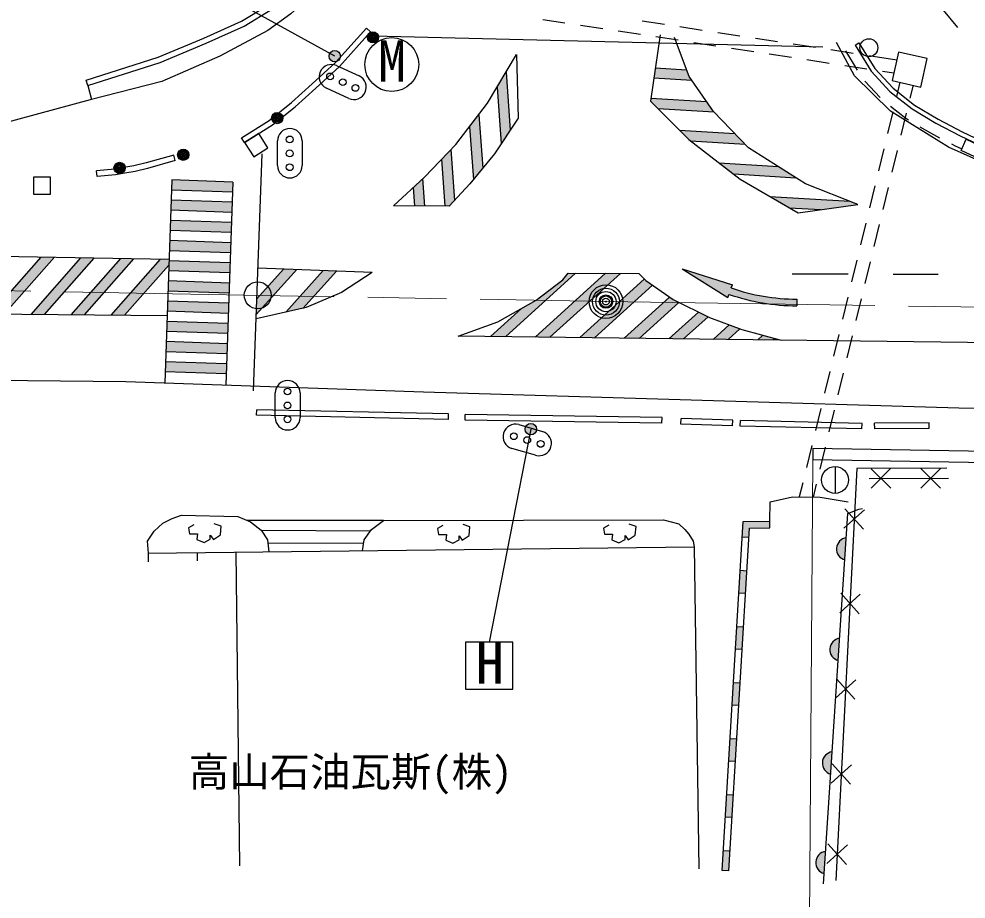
# Model space of a CAD drawing. Units: millimetres at full size, sheet at 1:1000; details may follow other scales. Extents: x 40000 to 680000, y 20000 to 380000.
# Drawn here: x 460806 to 502966, y 274208 to 313402 of the extents above; entities that cross this region are included whole.
import ezdxf
from ezdxf.enums import TextEntityAlignment as Align

# ---------------------------------------------------------------- set-up
doc = ezdxf.new("R2010")
doc.units = ezdxf.units.MM
doc.header["$LTSCALE"] = 1000
doc.header["$PDMODE"] = 32
doc.header["$PDSIZE"] = 500
doc.linetypes.add('CHAIN', pattern=[18.5, 12, -1.5, 3.5, -1.5])
for name, color, linetype, lineweight in [('M-BGD', 7, 'Continuous', 25), ('M-BGD-EXST', 7, 'Continuous', 25), ('M-BMK', 2, 'CHAIN', 13), ('M-BMK-SRVR', 3, 'Continuous', 25), ('M-STR-HTXT', 7, 'Continuous', 13), ('M-STR-STRC', 7, 'Continuous', 25)]:
    doc.layers.add(name, color=color, linetype=linetype, lineweight=lineweight)
doc.layers.add('M-BMK-HTXT', color=7, linetype='Continuous')
doc.styles.add('ＭＳ ゴシック', font='')
doc.styles.get('ＭＳ ゴシック').set_extended_font_data('MS Gothic')

msp = doc.modelspace()

# ---------------------------------------------------------------- hatches: boundary and pattern name
at = {"layer": 'M-BGD'}
for points in [[(494226, 291038), (493047, 291023), (493005, 290330), (493305, 290312), (493330, 290726), (494230, 290738)], [(497573, 289312), (497639, 290301, 0.82183)], [(493214, 288815), (492915, 288833), (492854, 287835), (493154, 287817)], [(493063, 286319), (492763, 286337), (492703, 285339), (493002, 285321)], [(497277, 284835), (497342, 285823, 0.82183)], [(492912, 283824), (492612, 283842), (492552, 282844), (492851, 282826)], [(492760, 281328), (492461, 281347), (492400, 280348), (492700, 280330)], [(496942, 279776), (497007, 280765, 0.82183)], [(492609, 278833), (492310, 278851), (492249, 277853), (492549, 277835)], [(492458, 276338), (492158, 276356), (492106, 275486), (492405, 275467)], [(496648, 275342), (496714, 276331, 0.82183)]]:
    msp.add_hatch(color=256, dxfattribs=at).paths.add_polyline_path(points)
at = {"layer": 'M-BGD-EXST'}
for points in [[(474644, 311624, 1), (475083, 311863, 1)], [(483372, 295014, 1), (483811, 295253, 0.41421), (483472, 295353, 0.41421)]]:
    msp.add_hatch(color=256, dxfattribs=at).paths.add_polyline_path(points)
at = {"layer": 'M-STR-STRC'}
for points in [[(490531, 311135), (489130, 311221), (489065, 310774), (490763, 310670), (490643, 310843)], [(482488, 311034), (482087, 310358), (482271, 307840), (482677, 308456)], [(491415, 309729), (488933, 309881), (488913, 309743), (489245, 309411), (491749, 309258), (491723, 309284)], [(481274, 309138), (480862, 308601), (481035, 306246), (481449, 306751)], [(492671, 308299), (490204, 308450), (490623, 308030), (490703, 307969), (493132, 307820)], [(480034, 307583), (479615, 307150), (479768, 305060), (479963, 305058), (480201, 305317)], [(494599, 306829), (491973, 306990), (492609, 306500), (495386, 306330)], [(470329, 306137), (467608, 306230), (467592, 305780), (470314, 305687)], [(478776, 306291), (478353, 305896), (478414, 305073), (478865, 305069)], [(470298, 305237), (467577, 305330), (467562, 304881), (470283, 304787)], [(497785, 305282), (494230, 305499), (495097, 304995), (496496, 304910), (498142, 305141)], [(470268, 304338), (467546, 304431), (467531, 303981), (470252, 303888)], [(470237, 303438), (467515, 303531), (467500, 303082), (470221, 302988)], [(462381, 302782), (461790, 302792), (459559, 300262), (460154, 300256)], [(464154, 302752), (463563, 302762), (461344, 300245), (461940, 300240)], [(465927, 302721), (465336, 302731), (463130, 300229), (463725, 300223)], [(467478, 302438), (467487, 302694), (467109, 302701), (464915, 300213), (465510, 300207)], [(470206, 302539), (467485, 302632), (467469, 302182), (470191, 302089)], [(473176, 302238), (472589, 302259), (471396, 300934), (471371, 300234)], [(474936, 302175), (474349, 302196), (472682, 300345), (473438, 300512)], [(483836, 300881), (483173, 300503), (481800, 299259), (482461, 299250), (485585, 302081), (485250, 302082), (485019, 301781)], [(487586, 302073), (486919, 302075), (483783, 299234), (484444, 299225)], [(492414, 301139, 0.08366), (495426, 300627), (495427, 300927, -0.08366), (492513, 301422), (492562, 301564), (490329, 302267), (492365, 300997)], [(470175, 301639), (467454, 301732), (467438, 301283), (470160, 301189)], [(489010, 301540), (488706, 301751), (488643, 301816), (485766, 299209), (486427, 299200)], [(470144, 300740), (467423, 300833), (467408, 300383), (470129, 300290)], [(490181, 300780), (489921, 300908), (489769, 301014), (487749, 299184), (488410, 299175)], [(491482, 300137), (491049, 300351), (489732, 299159), (490393, 299150)], [(470114, 299840), (467392, 299933), (467377, 299484), (470098, 299391)], [(492901, 299601), (492426, 299778), (491715, 299134), (492376, 299125)], [(470083, 298941), (467362, 299034), (467346, 298584), (470067, 298491)], [(494443, 299176), (493926, 299315), (493698, 299109), (494359, 299100)], [(470052, 298041), (467331, 298134), (467315, 297685), (470037, 297592)]]:
    msp.add_hatch(color=256, dxfattribs=at).paths.add_polyline_path(points)

# ---------------------------------------------------------------- linework, layer by layer
at = {"layer": 'M-BGD'}
for p, q in [((502602, 313015), (501966, 313787)), ((484121, 313383), (485109, 313233)), ((488548, 313315), (489537, 313164)), ((476461, 312827), (476275, 312995)), ((485801, 313127), (486790, 312976)), ((487482, 312871), (488470, 312720)), ((490229, 313059), (491218, 312908)), ((489162, 312615), (490151, 312464)), ((491910, 312803), (492898, 312652)), ((493590, 312546), (494579, 312396)), ((490843, 312358), (491832, 312208)), ((492524, 312102), (493512, 311951)), ((495271, 312290), (496259, 312139)), ((496951, 312034), (497940, 311883)), ((498022, 312238), (498193, 312343)), ((494204, 311846), (495193, 311695)), ((495885, 311589), (496873, 311439)), ((497597, 311975), (498122, 311124)), ((498632, 311778), (499885, 311586)), ((497565, 311333), (498554, 311182)), ((499246, 311077), (499753, 311000)), ((463873, 310433), (463797, 310671)), ((463873, 310433), (464030, 309817)), ((498466, 310635), (499144, 309900)), ((500019, 310579), (499866, 309949)), ((500604, 310447), (500467, 309880)), ((499601, 309514), (500281, 308984)), ((499701, 309269), (499465, 308297)), ((500302, 309199), (500066, 308227)), ((500281, 308984), (500399, 308913)), ((500913, 308604), (501380, 308324)), ((501380, 308324), (501784, 308113)), ((470853, 307896), (470719, 308107)), ((502317, 307837), (502484, 307749)), ((471249, 296839), (471629, 307402)), ((499301, 307617), (499065, 306645)), ((499901, 307547), (499665, 306575)), ((502484, 307749), (502771, 307612)), ((467767, 307101), (467698, 307342)), ((464287, 306389), (464264, 306638)), ((498900, 305965), (498664, 304993)), ((499500, 305895), (499265, 304923)), ((498499, 304313), (498264, 303341)), ((499100, 304243), (498864, 303271)), ((498099, 302661), (497863, 301689)), ((498699, 302591), (498464, 301619)), ((497698, 301008), (497463, 300037)), ((498299, 300939), (498063, 299967)), ((497298, 299356), (497062, 298385)), ((497898, 299287), (497662, 298315)), ((496897, 297704), (496661, 296732)), ((497497, 297634), (497262, 296663)), ((471385, 295752), (471390, 296002)), ((479933, 295818), (471390, 296002)), ((496496, 296052), (496261, 295080)), ((497097, 295982), (496861, 295010)), ((479927, 295568), (471385, 295752)), ((479927, 295568), (479933, 295818)), ((480662, 295540), (480666, 295790)), ((489428, 295405), (480662, 295540)), ((489432, 295655), (480666, 295790)), ((489428, 295405), (489432, 295655)), ((490271, 295359), (490279, 295609)), ((492578, 295534), (490279, 295609)), ((492569, 295284), (490271, 295359)), ((492569, 295284), (492578, 295534)), ((492914, 295266), (492920, 295516)), ((498330, 295142), (492914, 295266)), ((498336, 295392), (492920, 295516)), ((498330, 295142), (498336, 295392)), ((501324, 295419), (498896, 295406)), ((498898, 295156), (498896, 295406)), ((501325, 295169), (498898, 295156)), ((501325, 295169), (501324, 295419)), ((496096, 294400), (495860, 293428)), ((496148, 294294), (496139, 293783)), ((496148, 294294), (571629, 292990)), ((496696, 294330), (496461, 293358)), ((496139, 293783), (571629, 292478)), ((497134, 293474), (497134, 292274)), ((499611, 292508), (498742, 293374)), ((498743, 292506), (499609, 293376)), ((501824, 292513), (500954, 293379)), ((500956, 292511), (501822, 293381)), ((495695, 292748), (495543, 292118)), ((496296, 292678), (496158, 292111)), ((498647, 292940), (502180, 292947)), ((498441, 291541), (497531, 290718)), ((498397, 290674), (497575, 291585)), ((477035, 291061), (470947, 291073)), ((494230, 290738), (494226, 291038)), ((471587, 290642), (476450, 290599)), ((471882, 290063), (476155, 290073)), ((493305, 290312), (493005, 290330)), ((470638, 275681), (470477, 289653)), ((468755, 289270), (468750, 289633)), ((493214, 288815), (492915, 288833)), ((493154, 287817), (492854, 287835)), ((498251, 287784), (497341, 286961)), ((498207, 286917), (497385, 287827)), ((493063, 286319), (492763, 286337)), ((493002, 285321), (492703, 285339)), ((492912, 283824), (492612, 283842)), ((498058, 283974), (497148, 283151)), ((498014, 283107), (497192, 284018)), ((492851, 282826), (492552, 282844)), ((492760, 281328), (492461, 281347)), ((492700, 280330), (492400, 280348)), ((497867, 280193), (496956, 279370)), ((497823, 279326), (497000, 280237)), ((492609, 278833), (492310, 278851)), ((492549, 277835), (492249, 277853)), ((497686, 276619), (496775, 275796)), ((497642, 275752), (496819, 276663)), ((492458, 276338), (492158, 276356)), ((492405, 275467), (492106, 275486))]:
    msp.add_line(p, q, dxfattribs=at)
for points in [[(463797, 310671), (467000, 311694), (469036, 312552), (470711, 313302), (471945, 314046), (473168, 315249)], [(463873, 310433), (467087, 311459), (469136, 312323), (470827, 313080), (472100, 313847), (473343, 315070)], [(474045, 314704), (472904, 313625), (471878, 312881), (469750, 311748), (467171, 310614), (463979, 309804), (457613, 308076), (441299, 308639)], [(470719, 308107), (471941, 308883), (472934, 309679), (473860, 310506), (474892, 311463), (476275, 312995)], [(470853, 307896), (472087, 308679), (473096, 309488), (474029, 310321), (475070, 311287), (476461, 312827)], [(498022, 312238), (498738, 311077), (499579, 310165), (500564, 309397), (501624, 308761), (502708, 308197), (504366, 307405), (505507, 306942), (507255, 306345), (508439, 306054), (510233, 305690)], [(498193, 312343), (498899, 311199), (499715, 310313), (500677, 309562), (501722, 308935), (502797, 308376), (504447, 307588), (505577, 307130), (507312, 306537), (508483, 306249), (510273, 305886)], [(467698, 307342), (466468, 306991), (465926, 306855), (465482, 306785), (465078, 306714), (464264, 306638)], [(467767, 307101), (466532, 306749), (465976, 306610), (465523, 306538), (465111, 306466), (464287, 306389)], [(502110, 293390), (498100, 293379), (497171, 275034)], [(494226, 291038), (494249, 291902), (495233, 292122), (496468, 292107), (497717, 291902)], [(496618, 274887), (497710, 291371), (498197, 291571), (498361, 291599)], [(466571, 289227), (466566, 289608), (466523, 290150), (466830, 290596), (467210, 290943), (467623, 291150), (468038, 291303), (470548, 291241), (471109, 291005), (471587, 290642), (471865, 290202), (471928, 289670)], [(468596, 290875), (468358, 290739), (468401, 290468), (468757, 290477), (468731, 290214), (469045, 290087), (469325, 290231), (469325, 290409), (469461, 290223), (469774, 290426), (469808, 290816), (469503, 290917)], [(476102, 289718), (476174, 290200), (476497, 290666), (477035, 291061), (489501, 291090), (490180, 290920), (490443, 290662), (490622, 290464), (490816, 290139), (490870, 289888)], [(487063, 290864), (486826, 290728), (486868, 290457), (487224, 290465), (487199, 290203), (487512, 290076), (487792, 290220), (487792, 290398), (487928, 290211), (488241, 290414), (488275, 290804), (487970, 290906)], [(492106, 275486), (493047, 291023), (494226, 291038)], [(479670, 290845), (479432, 290709), (479475, 290438), (479831, 290446), (479805, 290184), (480119, 290057), (480399, 290201), (480399, 290379), (480534, 290192), (480848, 290395), (480882, 290785), (480577, 290887)], [(492405, 275467), (493330, 290726), (494230, 290738)], [(466547, 289608), (490870, 289888), (491074, 275557)]]:
    msp.add_lwpolyline(points, dxfattribs=at)
for points in [[(500948, 310369), (501236, 311642), (499963, 311929), (499675, 310657)], [(471255, 307263), (471888, 307665), (471486, 308298), (470853, 307896)], [(503787, 307663), (503551, 307166), (502741, 307550), (502977, 308047)], [(461459, 305602), (462209, 305602), (462209, 306352), (461459, 306352)]]:
    msp.add_lwpolyline(points, close=True, dxfattribs=at)
msp.add_circle((497134, 292874), 600, dxfattribs=at)
for centre in [(497704, 289800), (497407, 285323), (497072, 280264), (496779, 275830)]:
    msp.add_arc(centre, 505, 97.3833, 255.0415, dxfattribs=at)
at = {"layer": 'M-BGD-EXST'}
for p, q in [((474863, 311744), (463818, 317852)), ((483592, 295134), (481738, 285650)), ((480688, 285650), (480688, 283550)), ((482788, 285650), (480688, 285650)), ((482788, 283550), (482788, 285650)), ((480688, 283550), (482788, 283550))]:
    msp.add_line(p, q, dxfattribs=at)
for centre, radius in [((477401, 311370), 1200), ((474863, 311744), 250), ((483592, 295134), 250)]:
    msp.add_circle(centre, radius, dxfattribs=at)
at = {"layer": 'M-BMK'}
msp.add_line((486909, 300815), (572075, 299553), dxfattribs=at)
msp.add_lwpolyline([(71417, 302766), (123105, 302836), (171489, 302672), (254208, 302593), (271441, 302630), (350346, 302391), (371445, 302298), (396823, 302125), (425848, 301923), (486909, 300815)], dxfattribs=at)
at = {"layer": 'M-BMK-SRVR'}
for centre, radius in [((471438, 301096), 600), ((486935, 300815), 750), ((486935, 300815), 600), ((486935, 300815), 450), ((486935, 300815), 300), ((486935, 300815), 150), ((486935, 300815), 20)]:
    msp.add_circle(centre, radius, dxfattribs=at)
msp.add_point((486935, 300815), dxfattribs=at)
at = {"layer": 'M-STR-HTXT'}
msp.add_line((496139, 293783), (495940, 264354), dxfattribs=at)
at = {"layer": 'M-STR-STRC'}
for p, q in [((496585, 312147), (476590, 312640)), ((474947, 311322), (475947, 310864)), ((489130, 311221), (490531, 311135)), ((482488, 311034), (482677, 308456)), ((489065, 310774), (490763, 310670)), ((475489, 309864), (474489, 310322)), ((482087, 310358), (482271, 307840)), ((488933, 309881), (491415, 309729)), ((481274, 309138), (481449, 306751)), ((489245, 309411), (491749, 309258)), ((480862, 308601), (481035, 306246)), ((490204, 308450), (492671, 308299)), ((472314, 306871), (472314, 307971)), ((473414, 307971), (473414, 306871)), ((490703, 307969), (493132, 307820)), ((480034, 307583), (480201, 305317)), ((479615, 307150), (479768, 305060)), ((491973, 306990), (494599, 306829)), ((467608, 306230), (467298, 297192)), ((470329, 306137), (467608, 306230)), ((470329, 306137), (470020, 297099)), ((478776, 306291), (478865, 305069)), ((492609, 306500), (495386, 306330)), ((470314, 305687), (467592, 305780)), ((478353, 305896), (478414, 305073)), ((470298, 305237), (467577, 305330)), ((494230, 305499), (497785, 305282)), ((470283, 304787), (467562, 304881)), ((495097, 304995), (496496, 304910)), ((470268, 304338), (467546, 304431)), ((470252, 303888), (467531, 303981)), ((470237, 303438), (467515, 303531)), ((459559, 300262), (461790, 302792)), ((460154, 300256), (462381, 302782)), ((461344, 300245), (463563, 302762)), ((461940, 300240), (464154, 302752)), ((463130, 300229), (465336, 302731)), ((463725, 300223), (465927, 302721)), ((470221, 302988), (467500, 303082)), ((464915, 300213), (467109, 302701)), ((465510, 300207), (467478, 302438)), ((470206, 302539), (467485, 302632)), ((476529, 302117), (471445, 302300)), ((470191, 302089), (467469, 302182)), ((471371, 300234), (473176, 302238)), ((471396, 300934), (472589, 302259)), ((472682, 300345), (474349, 302196)), ((473438, 300512), (474936, 302175)), ((482461, 299250), (485585, 302081)), ((483783, 299234), (486919, 302075)), ((484444, 299225), (487586, 302073)), ((490329, 302267), (492562, 301564)), ((497718, 302032), (495218, 302042)), ((501718, 302015), (499718, 302024)), ((470175, 301639), (467454, 301732)), ((485766, 299209), (488643, 301816)), ((486427, 299200), (489010, 301540)), ((492513, 301422), (492562, 301564)), ((470160, 301189), (467438, 301283)), ((470144, 300740), (467423, 300833)), ((487749, 299184), (489769, 301014)), ((488410, 299175), (490181, 300780)), ((495427, 300927), (495426, 300627)), ((470129, 300290), (467408, 300383)), ((481800, 299259), (483173, 300503)), ((489732, 299159), (491049, 300351)), ((470114, 299840), (467392, 299933)), ((490393, 299150), (491482, 300137)), ((491715, 299134), (492426, 299778)), ((470098, 299391), (467377, 299484)), ((492376, 299125), (492901, 299601)), ((470083, 298941), (467362, 299034)), ((493698, 299109), (493926, 299315)), ((494359, 299100), (494443, 299176)), ((470067, 298491), (467346, 298584)), ((470052, 298041), (467331, 298134)), ((470037, 297592), (467315, 297685)), ((472218, 295647), (472218, 296747)), ((473318, 296747), (473318, 295647)), ((483054, 295335), (484111, 295031)), ((483807, 293974), (482750, 294278))]:
    msp.add_line(p, q, dxfattribs=at)
for points in [[(489348, 312700), (488913, 309743), (490623, 308030), (492916, 306263), (495488, 304768), (498142, 305141), (495812, 306059), (493282, 307664), (491723, 309284), (490643, 310843), (489980, 312578)], [(510234, 305045), (507951, 305506), (504941, 306462), (502188, 307691), (499598, 309300), (498007, 310874), (497204, 312358)], [(467487, 302694), (447382, 303040), (412468, 303408), (382638, 303713), (359010, 303711), (347631, 303474), (332242, 303252), (319254, 303052), (301608, 303075), (274875, 303191), (254986, 303366), (221133, 303314), (168043, 303397), (124879, 303417), (71405, 303448)], [(71428, 302138), (95075, 302215), (143797, 302274), (183919, 302221), (239489, 302176), (280000, 301974), (321771, 301921), (336882, 301674), (388182, 300917), (467401, 300190)], [(476529, 302117), (475162, 301218), (473598, 300547), (471365, 300054)], [(510202, 298900), (480355, 299277), (482125, 299907), (483836, 300881), (485019, 301781), (485250, 302082), (488399, 302069), (488706, 301751), (489921, 300908), (491548, 300104), (492985, 299569), (494741, 299095)], [(490329, 302267), (492365, 300997), (492414, 301139)], [(71489, 298686), (124074, 298774), (169217, 298740), (238329, 298604), (299061, 298533), (366492, 298260), (465566, 297252), (478812, 296798), (502637, 296083), (514675, 295843)]]:
    msp.add_lwpolyline(points, dxfattribs=at)
msp.add_lwpolyline([(477482, 305082), (478852, 306363), (480259, 307816), (481663, 309644), (482957, 311824), (483021, 308977), (481981, 307400), (480876, 306052), (479963, 305058)], close=True, dxfattribs=at)
for centre, radius in [((476565, 312582), 250), ((476565, 312582), 204), ((476565, 312582), 159), ((476565, 312582), 114), ((476565, 312582), 68.2), ((476565, 312582), 22.7), ((498639, 312120), 400), ((474656, 310844), 150), ((475219, 310586), 150), ((475783, 310328), 150), ((472301, 308987), 250), ((472301, 308987), 204), ((472301, 308987), 159), ((472301, 308987), 114), ((472301, 308987), 68.2), ((472301, 308987), 22.7), ((472858, 308036), 150), ((468121, 307351), 250), ((468121, 307351), 204), ((468121, 307351), 159), ((468121, 307351), 114), ((468121, 307351), 68.2), ((468121, 307351), 22.7), ((472858, 307416), 150), ((465285, 306769), 250), ((465285, 306769), 204), ((465285, 306769), 159), ((472858, 306796), 150), ((465285, 306769), 114), ((465285, 306769), 68.2), ((465285, 306769), 22.7), ((472762, 296813), 150), ((472762, 296193), 150), ((472762, 295573), 150), ((482837, 294819), 150), ((483433, 294648), 150), ((484029, 294476), 150)]:
    msp.add_circle(centre, radius, dxfattribs=at)
for centre, radius, start, end in [((474718, 310822), 550, 65.4023, 155.4023), ((474718, 310822), 550, 155.4023, 245.4023), ((475718, 310364), 550, 335.4023, 65.4023), ((475718, 310364), 550, 245.4023, 335.4023), ((472864, 307971), 550, 90.0001, 180.0001), ((472864, 307971), 550, 0.0001, 90.0001), ((472864, 306871), 550, 180.0001, 270.0001), ((472864, 306871), 550, 270.0001, 0.0001), ((495437, 309821), 9194, 250.8059, 269.9346), ((495437, 309821), 8894, 250.8059, 269.9346), ((472768, 296747), 550, 90.0001, 180.0001), ((472768, 296747), 550, 0.0001, 90.0001), ((472768, 295647), 550, 180.0001, 270.0001), ((472768, 295647), 550, 270.0001, 0.0001), ((482902, 294807), 550, 73.9321, 163.9321), ((482902, 294807), 550, 163.9321, 253.9321), ((483959, 294502), 550, 343.9321, 73.9321), ((483959, 294502), 550, 253.9321, 343.9321)]:
    msp.add_arc(centre, radius, start, end, dxfattribs=at)

# ---------------------------------------------------------------- texts
at = {"layer": 'M-BGD-EXST', "style": 'ＭＳ ゴシック'}
for s, p in [('M', (476795, 310063)), ('H', (481142, 283251))]:
    msp.add_text(s, height=1833, dxfattribs=at).set_placement(p, align=Align.BOTTOM_LEFT)
at = {"layer": 'M-BMK-HTXT', "style": 'ＭＳ ゴシック'}
msp.add_text('高山石油瓦斯(株)', height=1320, dxfattribs=at).set_placement((468364, 278821), align=Align.BOTTOM_LEFT)

doc.saveas('drawing.dxf')
